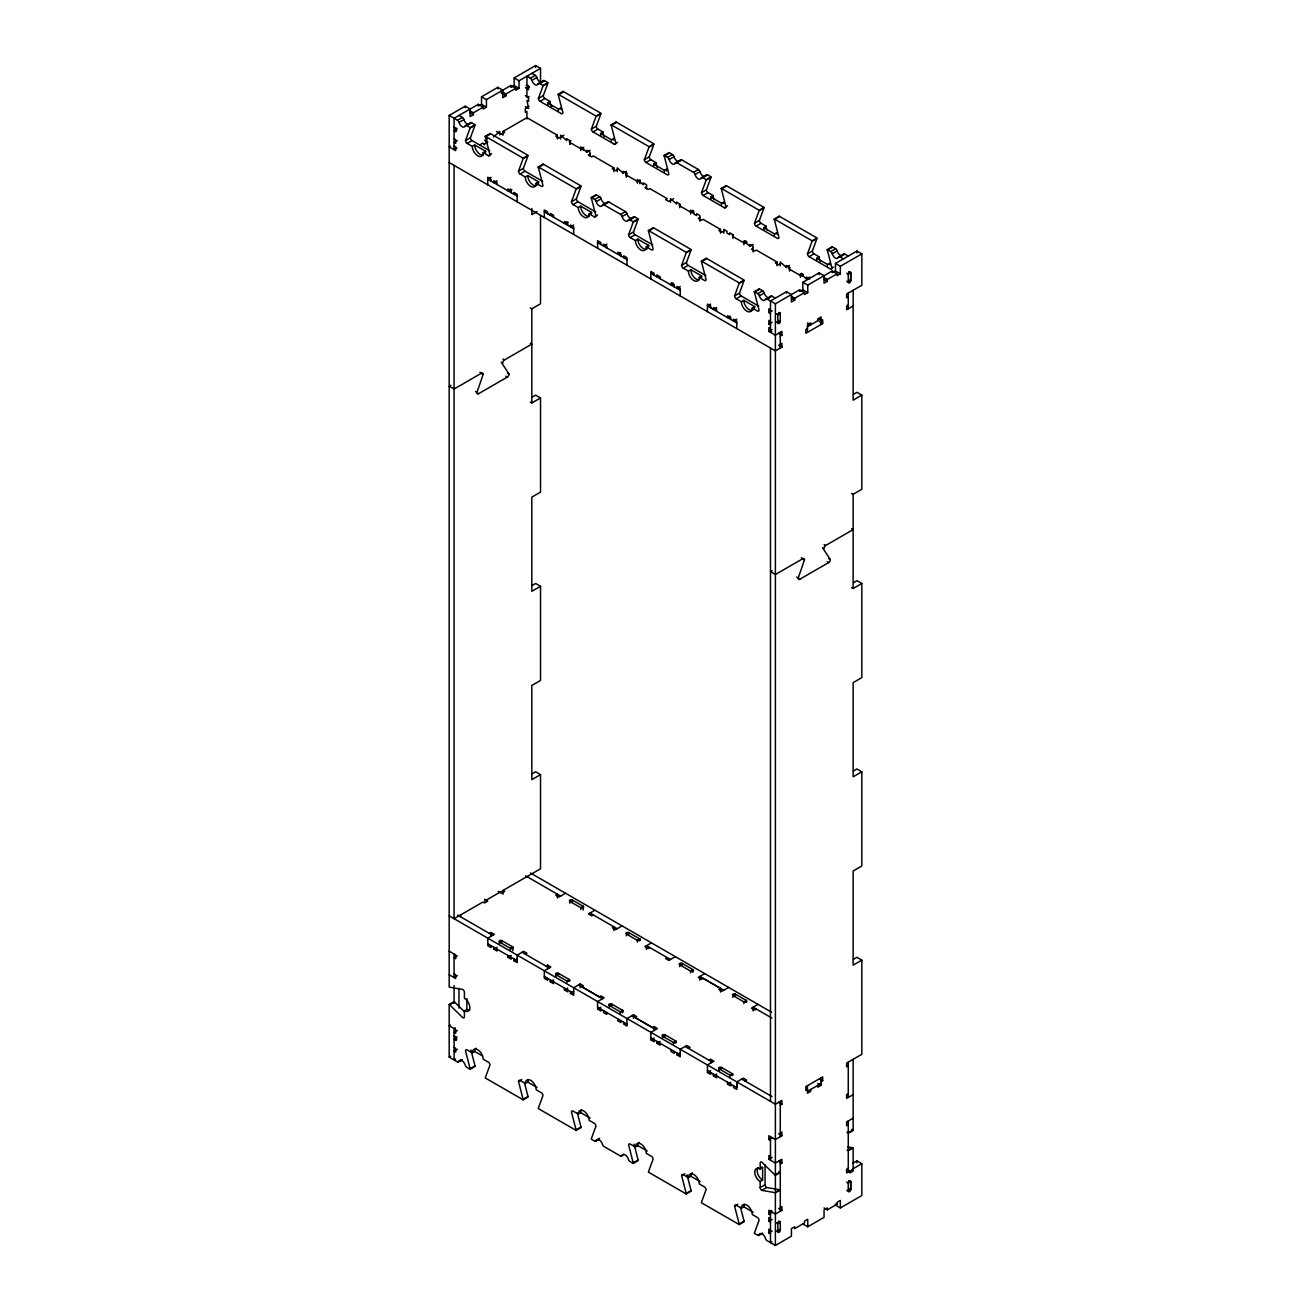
<?xml version="1.0" encoding="UTF-8"?>
<svg xmlns="http://www.w3.org/2000/svg" width="1311" height="1311" viewBox="0 0 1311 1311"><rect width="100%" height="100%" fill="white"/><g stroke="black" fill="none" stroke-linecap="round" stroke-linejoin="round"><path stroke-width="1.5" d="M501.244 362.197L508.947 373.979A2.311 1.327 -60 0 1 507.341 377.093L478.564 393.71A2.311 1.327 -60 0 1 476.958 392.448L483.12 374.438A2.311 1.327 -60 0 0 481.514 373.176L479.973 372.291M822.554 547.703L830.256 559.486A2.311 1.327 -60 0 1 828.634 562.599L799.874 579.216A2.311 1.327 -60 0 1 798.268 577.954L804.43 559.944A2.311 1.327 -60 0 0 802.824 558.683L801.283 557.798M465.503 140.588L470.108 128.085L474.992 125.266L470.403 137.77L465.503 140.588A2.311 1.327 60 0 0 467.142 143.423L472.304 146.406A7.686 4.441 60 0 0 477.745 155.812A7.686 4.441 60 0 0 483.185 152.682L485.627 151.257L474.746 144.98L472.304 146.406M538.411 98.505L543 86.002L547.9 83.167L543.295 95.67L538.411 98.505A2.311 1.327 60 0 0 540.034 101.324L561.239 113.565A2.311 1.327 60 0 0 562.878 112.631L558.273 94.818A2.311 1.327 60 0 1 558.207 94.245L563.107 91.409L600.946 113.27L596.046 116.089L558.207 94.245M518.484 171.184L523.089 158.68L527.972 155.845L523.384 168.349L518.484 171.184A2.311 1.327 60 0 0 520.123 174.002L525.285 176.985A7.686 4.441 60 0 0 530.726 186.408A7.686 4.441 60 0 0 536.166 183.261L538.608 181.852L527.727 175.576L525.285 176.985M591.392 129.084L595.981 116.581L600.88 113.762L596.276 126.266L591.392 129.084A2.311 1.327 60 0 0 593.014 131.919L614.22 144.161L617.481 142.276M571.465 201.763L576.07 189.259L580.953 186.441L576.365 198.944L571.465 201.763A2.311 1.327 60 0 0 573.104 204.598L578.266 207.58A7.686 4.441 60 0 0 583.706 216.987A7.686 4.441 60 0 0 589.147 213.857L591.589 212.431L580.707 206.155L578.266 207.58M644.373 159.68L648.961 147.176L653.861 144.357L649.256 156.861L644.373 159.68A2.311 1.327 60 0 0 645.995 162.498L667.201 174.74A2.311 1.327 60 0 0 668.839 173.806L664.235 155.993A2.311 1.327 60 0 1 664.169 155.419L669.069 152.6L672.51 154.583A2.311 1.327 60 0 1 674.051 156.714A4.621 2.671 60 0 0 677.115 161.007A4.621 2.671 60 0 0 680.196 160.27A2.311 1.327 60 0 1 681.736 159.909L698.402 169.529A2.311 1.327 60 0 1 699.943 171.675A4.621 2.671 60 0 0 703.007 175.953A4.621 2.671 60 0 0 706.088 175.215A2.311 1.327 60 0 1 707.629 174.855L711.07 176.838L706.17 179.673L702.729 177.673A2.311 1.327 60 0 0 701.188 178.05A4.621 2.671 60 0 1 698.124 178.788A4.621 2.671 60 0 1 695.043 174.494A2.311 1.327 60 0 0 693.503 172.347L676.837 162.728A2.311 1.327 60 0 0 675.296 163.105A4.621 2.671 60 0 1 672.232 163.826A4.621 2.671 60 0 1 669.151 159.549A2.311 1.327 60 0 0 667.61 157.402L664.169 155.419M628.608 234.751L633.197 222.247L638.096 219.429L633.508 231.932L628.608 234.751A2.311 1.327 60 0 0 630.247 237.586L635.409 240.569A7.686 4.441 60 0 0 640.85 249.975A7.686 4.441 60 0 0 646.274 246.845L648.732 245.436L637.851 239.143L635.409 240.569M701.516 192.668L706.105 180.164L710.988 177.346L706.4 189.849L701.516 192.668A2.311 1.327 60 0 0 703.138 195.486L724.344 207.728L727.605 205.843M681.589 265.346L686.177 252.843L691.077 250.008L686.489 262.511L681.589 265.346A2.311 1.327 60 0 0 683.228 268.165L688.39 271.148A7.686 4.441 60 0 0 693.83 280.57A7.686 4.441 60 0 0 699.255 277.424L701.713 276.015L690.831 269.738L688.39 271.148M754.497 223.263L759.085 210.76L763.969 207.925L759.38 220.428L754.497 223.263A2.311 1.327 60 0 0 756.119 226.082L777.325 238.323A2.311 1.327 60 0 0 778.947 237.373L774.359 219.576A2.311 1.327 60 0 1 774.293 219.003L779.193 216.168L817.032 238.012L812.132 240.847L774.293 219.003M734.57 295.925L739.158 283.422L744.058 280.603L739.47 293.107L734.57 295.925A2.311 1.327 60 0 0 736.208 298.761L741.37 301.743A7.686 4.441 60 0 0 746.795 311.149A7.686 4.441 60 0 0 752.235 308.019L754.694 306.61L743.812 300.334L741.37 301.743M485.398 1077.478L489.986 1064.991A2.311 1.327 60 0 0 488.364 1062.156L483.185 1059.173A7.686 4.441 60 0 0 477.761 1049.767A7.686 4.441 60 0 0 472.321 1052.897L467.158 1049.914A2.311 1.327 60 0 0 465.52 1050.865L470.108 1068.662A2.311 1.327 60 0 1 470.19 1069.252L475.074 1066.417A2.311 1.327 60 0 0 475.008 1065.843L470.928 1050.013M807.478 253.842L812.066 241.339L816.95 238.52L812.361 251.024L807.478 253.842A2.311 1.327 60 0 0 809.1 256.661L830.305 268.902L833.567 267.034M538.379 1108.074L542.967 1095.57A2.311 1.327 60 0 0 541.328 1092.751L536.166 1089.769A7.686 4.441 60 0 0 530.742 1080.346A7.686 4.441 60 0 0 525.301 1083.492L520.139 1080.51A2.311 1.327 60 0 0 518.5 1081.444L523.089 1099.257A2.311 1.327 60 0 1 523.171 1099.831L528.054 1097.012A2.311 1.327 60 0 0 527.989 1096.422L524.416 1082.575M591.359 1138.669L595.948 1126.165A2.311 1.327 60 0 0 594.309 1123.33L589.147 1120.348A7.686 4.441 60 0 0 583.723 1110.941A7.686 4.441 60 0 0 578.282 1114.071L573.12 1111.089A2.311 1.327 60 0 0 571.481 1112.039L576.07 1129.836A2.311 1.327 60 0 1 576.152 1130.426L581.035 1127.591A2.311 1.327 60 0 0 580.97 1127.018L577.397 1113.17M648.486 1171.657L653.091 1159.153A2.311 1.327 60 0 0 651.452 1156.318L646.29 1153.336A7.686 4.441 60 0 0 640.85 1143.929A7.686 4.441 60 0 0 635.425 1147.059L630.247 1144.077A2.311 1.327 60 0 0 628.625 1145.027L633.213 1162.824A2.311 1.327 60 0 1 633.279 1163.414L638.178 1160.579A2.311 1.327 60 0 0 638.113 1160.006L634.032 1144.175M701.467 1202.236L706.072 1189.732A2.311 1.327 60 0 0 704.433 1186.914L699.271 1183.931A7.686 4.441 60 0 0 693.83 1174.509A7.686 4.441 60 0 0 688.39 1177.655L683.228 1174.672A2.311 1.327 60 0 0 681.605 1175.606L686.194 1193.42A2.311 1.327 60 0 1 686.259 1193.993L691.159 1191.175A2.311 1.327 60 0 0 691.094 1190.601L687.013 1174.771M754.448 1232.832L759.053 1220.328A2.311 1.327 60 0 0 757.414 1217.493L752.252 1214.51A7.686 4.441 60 0 0 746.811 1205.104A7.686 4.441 60 0 0 741.37 1208.234L736.208 1205.251A2.311 1.327 60 0 0 734.586 1206.202L739.175 1223.999A2.311 1.327 60 0 1 739.24 1224.589L744.14 1221.754A2.311 1.327 60 0 0 744.074 1221.18L740.502 1207.333M449.181 987.003L449.181 115.45L465.225 106.191L470.108 109.026L470.108 116.564L473.386 114.68L473.386 112.795L483.169 107.141L483.169 109.026L486.43 107.141L486.43 99.603L481.53 96.785L481.53 104.323L486.43 107.141M481.53 96.785L497.836 87.362L502.736 90.197L502.736 97.719L505.997 95.834L505.997 93.95L515.78 88.312L515.78 90.197L519.041 88.312L519.041 80.774L540.525 68.369L540.525 84.068M519.041 88.312L514.158 85.477L514.158 77.955L535.625 65.55L540.525 68.369M483.169 107.141L478.269 104.323L454.065 118.285L454.081 149.667L456.933 148.028M486.43 99.603L510.897 85.477L515.78 88.312M479.089 105.732L481.53 104.323M511.306 87.132L514.158 85.477M457.506 120.268L462.406 117.449A2.311 1.327 60 0 1 463.93 119.596A4.621 2.671 60 0 0 467.011 123.873A4.621 2.671 60 0 0 470.092 123.152A2.311 1.327 60 0 1 471.632 122.775L475.057 124.758L470.174 127.593L466.732 125.61A2.311 1.327 60 0 0 465.192 125.971A4.621 2.671 60 0 1 462.111 126.708A4.621 2.671 60 0 1 459.047 122.415A2.311 1.327 60 0 0 457.506 120.268L449.181 115.45M530.398 78.185L535.298 75.366A2.311 1.327 60 0 1 536.838 77.513A4.621 2.671 60 0 0 539.919 81.79A4.621 2.671 60 0 0 542.983 81.053A2.311 1.327 60 0 1 544.524 80.692L547.965 82.675L543.065 85.494L539.624 83.511A2.311 1.327 60 0 0 538.1 83.888A4.621 2.671 60 0 1 535.019 84.625A4.621 2.671 60 0 1 531.938 80.332A2.311 1.327 60 0 0 530.398 78.185L526.973 76.202L526.973 84.986L528.595 85.936L528.595 89.705L525.4 87.657M459.047 122.415L463.93 119.596M531.938 80.332L536.838 77.513M456.507 129.428L454.065 130.838L455.704 131.788L455.704 128.019L454.065 127.085M465.192 125.971L470.092 123.152M538.1 83.888L542.983 81.053M466.732 125.61L471.632 122.775M539.624 83.511L544.524 80.692M457.326 140.572L454.065 142.457L455.704 143.407L455.704 139.638L454.065 138.687M450.41 146.144L449.181 146.848L455.704 150.618L455.704 146.848L454.065 145.914M529.103 106.355L525.301 108.551L525.301 112.32L526.924 111.369L526.924 119.022M467.142 143.423L472.026 140.588L489.708 150.798M540.034 101.324L544.934 98.505L550.096 101.488A7.686 4.441 60 0 0 551.685 106.847M485.316 136.328L490.199 133.509L528.038 155.353L523.155 158.172L485.316 136.328A2.311 1.327 60 0 0 485.381 136.901L489.97 154.714A2.311 1.327 60 0 1 488.347 155.665L483.185 152.682M485.381 136.901L490.281 134.083A2.311 1.327 60 0 1 490.199 133.509M558.273 94.818L563.173 91.999A2.311 1.327 60 0 1 563.107 91.409M547.867 104.749A7.686 4.441 60 0 1 547.654 102.897L550.096 101.488M486.987 138.835L486.168 143.079M479.482 145.046L482.89 143.079L484.529 144.964M493.411 137.016L499.753 131.461L499.753 134.984M503.014 135.23L503.014 131.461L526.924 117.662L557.372 135.23L557.372 138.999M484.529 144.013L487.79 142.145L484.529 140.261M501.179 134.394L504.637 132.411L503.014 131.461M558.322 110.779A7.686 4.441 60 0 0 558.519 109.174L560.977 107.764A7.686 4.441 60 0 1 560.764 109.37M488.347 155.665L491.609 153.78M557.372 135.23L555.749 136.18L559.01 138.065L563.894 135.23M491.051 177.296L487.79 179.181L517.14 196.126M497.016 180.754L493.755 182.639L493.755 180.754L497.016 182.639L497.016 184.523M520.123 174.002L525.006 171.184L542.688 181.377M593.014 131.919L597.914 129.084L603.076 132.067A7.686 4.441 60 0 0 604.289 136.737M538.297 166.923L543.18 164.088L581.019 185.933L576.135 188.768L538.297 166.923A2.311 1.327 60 0 0 538.362 167.497L542.951 185.31A2.311 1.327 60 0 1 541.328 186.244L536.166 183.261M611.188 124.824L616.088 122.005L653.927 143.849L649.027 146.668L611.188 124.824A2.311 1.327 60 0 0 611.254 125.414L615.859 143.21A2.311 1.327 60 0 1 614.22 144.161M538.362 167.497L543.262 164.678A2.311 1.327 60 0 1 543.18 164.088M611.254 125.414L616.154 122.578A2.311 1.327 60 0 1 616.088 122.005M600.848 135.328A7.686 4.441 60 0 1 600.635 133.493L603.076 132.067M510.34 189.39L507.881 190.8L507.881 188.915L511.143 190.8L511.143 192.684M580.789 150.585L580.789 146.832L586.771 152.158L590.032 150.273M611.303 141.375A7.686 4.441 60 0 0 611.5 139.769L613.958 138.343A7.686 4.441 60 0 1 613.745 139.949M589.999 154.059L588.36 155.009L591.622 156.894L593.26 155.943L613.909 167.874L613.909 171.643M537.035 211.628L531.824 214.643L531.824 208.498M613.909 167.874L612.286 168.824L615.547 170.709L617.17 169.758M617.219 171.626L617.219 167.857L623.2 173.199L626.461 171.315M573.104 204.598L577.987 201.763L595.669 211.972M645.995 162.498L650.895 159.68L656.057 162.662A7.686 4.441 60 0 0 657.27 167.316M591.277 197.502L596.161 194.683L599.602 196.666A2.311 1.327 60 0 1 601.143 198.813A4.621 2.671 60 0 0 604.224 203.09A4.621 2.671 60 0 0 607.288 202.369A2.311 1.327 60 0 1 608.828 201.992L625.494 211.612A2.311 1.327 60 0 1 627.035 213.759A4.621 2.671 60 0 0 630.116 218.052A4.621 2.671 60 0 0 633.18 217.315A2.311 1.327 60 0 1 634.721 216.938L638.162 218.921L633.279 221.756L629.837 219.773A2.311 1.327 60 0 0 628.297 220.133A4.621 2.671 60 0 1 625.216 220.871A4.621 2.671 60 0 1 622.135 216.577A2.311 1.327 60 0 0 620.611 214.447L603.945 204.811A2.311 1.327 60 0 0 602.404 205.188A4.621 2.671 60 0 1 599.324 205.925A4.621 2.671 60 0 1 596.243 201.632A2.311 1.327 60 0 0 594.719 199.485L591.277 197.502A2.311 1.327 60 0 0 591.343 198.076L595.931 215.889A2.311 1.327 60 0 1 594.309 216.839L589.147 213.857M591.343 198.076L596.226 195.257A2.311 1.327 60 0 1 596.161 194.683M664.235 155.993L669.134 153.174A2.311 1.327 60 0 1 669.069 152.6M653.828 165.923A7.686 4.441 60 0 1 653.615 164.072L656.057 162.662M594.719 199.485L599.602 196.666M667.61 157.402L672.51 154.583M596.243 201.632L601.143 198.813M669.151 159.549L674.051 156.714M566.876 222.034L564.435 223.444L564.435 221.559L567.696 223.444L567.696 225.328M602.404 205.188L607.288 202.369M675.296 163.105L680.196 160.27M603.945 204.811L608.828 201.992M676.837 162.728L681.736 159.909M664.284 171.954A7.686 4.441 60 0 0 664.48 170.348L666.938 168.939A7.686 4.441 60 0 1 666.545 171.036M573.677 225.017L570.416 226.901L570.416 225.017L573.677 226.901L573.677 234.423M594.309 216.839L597.57 214.955M646.536 186.703L644.897 187.653L648.158 189.538L649.797 188.587L667.201 198.633L665.578 199.567L668.839 201.452L673.723 198.633M620.611 214.447L625.494 211.612M693.503 172.347L698.402 169.529M622.135 216.577L627.035 213.759M695.043 174.494L699.943 171.675M628.297 220.133L633.18 217.315M701.188 178.05L706.088 175.215M629.837 219.773L634.721 216.938M702.729 177.673L707.629 174.855M606.829 244.157L603.568 246.042L603.568 244.157L606.829 246.042L606.829 247.926M630.247 237.586L635.13 234.751L652.796 244.96M703.138 195.486L708.038 192.668L713.2 195.65A7.686 4.441 60 0 0 714.085 199.6M648.421 230.49L653.304 227.672L691.143 249.516L686.259 252.335L648.421 230.49A2.311 1.327 60 0 0 648.486 231.08L653.075 248.877A2.311 1.327 60 0 1 651.436 249.827L646.274 246.845M721.312 188.407L726.212 185.588L764.051 207.433L759.151 210.252L721.312 188.407A2.311 1.327 60 0 0 721.378 188.981L725.966 206.794A2.311 1.327 60 0 1 724.344 207.728M648.486 231.08L653.37 228.245A2.311 1.327 60 0 1 653.304 227.672M721.378 188.981L726.278 186.162A2.311 1.327 60 0 1 726.212 185.588M710.955 198.911A7.686 4.441 60 0 1 710.759 197.06L713.2 195.65M530.299 307.938L531.824 308.806L540.525 303.791L540.525 215.512M721.411 204.942A7.686 4.441 60 0 0 721.624 203.336L724.065 201.927A7.686 4.441 60 0 1 723.869 203.533M699.828 217.462L698.189 218.413L701.451 220.281L703.089 219.347L720.476 229.392L720.476 233.161M720.476 229.392L718.838 230.343L722.099 232.227L723.738 231.277M450.902 385.188L449.181 386.188L454.081 389.006L481.514 373.176M502.785 363.081A2.311 1.327 -60 0 1 504.391 359.968L531.824 344.121L530.299 343.236M683.228 268.165L688.111 265.346L705.777 275.539M756.119 226.082L761.019 223.263L766.181 226.229A7.686 4.441 60 0 0 767.066 230.179M701.385 261.086L706.285 258.251L744.124 280.112L739.24 282.93L701.385 261.086A2.311 1.327 60 0 0 701.467 261.659L706.055 279.472A2.311 1.327 60 0 1 704.417 280.407L699.255 277.424M701.467 261.659L706.35 258.841A2.311 1.327 60 0 1 706.285 258.251M774.359 219.576L779.258 216.741A2.311 1.327 60 0 1 779.193 216.168M763.936 229.491A7.686 4.441 60 0 1 763.739 227.655L766.181 226.229M680.229 286.535L676.968 288.42L676.968 286.535L680.229 288.42L680.229 295.942M743.894 244.764L743.894 240.995L749.876 246.321L753.137 244.436M774.391 235.538A7.686 4.441 60 0 0 774.604 233.932L777.046 232.522A7.686 4.441 60 0 1 776.849 234.128M753.088 248.238L751.465 249.172L754.726 251.056L756.349 250.106L777.013 262.036L777.013 265.805M532.151 397.135L535.625 395.135L540.525 397.954L540.525 492.117L531.824 497.148L531.824 591.31L540.525 586.296L540.525 680.458L531.824 685.473L531.824 779.652L540.525 774.621L540.525 868.783L503.014 890.431L503.014 894.2M530.299 402.1L531.824 402.985L540.525 397.954M777.013 262.036L775.391 262.987L778.652 264.871L780.274 263.921M710.693 304.103L707.432 305.987L736.782 322.932M716.658 307.561L713.397 309.445L713.397 307.561L716.658 309.445L716.658 311.33M780.307 265.789L780.307 262.02L786.289 267.362L789.55 265.477M736.208 298.761L741.092 295.925L758.758 306.135M809.1 256.661L814 253.842L819.162 256.825A7.686 4.441 60 0 0 820.375 261.479M752.235 308.019L757.397 311.002A2.311 1.327 60 0 0 759.036 310.051L754.448 292.255A2.311 1.327 60 0 1 754.366 291.665L759.266 288.846L762.707 290.829A2.311 1.327 60 0 1 764.247 292.976A4.621 2.671 60 0 0 767.312 297.269A4.621 2.671 60 0 0 770.393 296.532A2.311 1.327 60 0 1 771.933 296.155L775.375 298.138M830.305 268.902A2.311 1.327 60 0 0 831.928 267.968L827.339 250.155A2.311 1.327 60 0 1 827.274 249.582L832.174 246.763L835.599 248.746A2.311 1.327 60 0 1 837.139 250.893A4.621 2.671 60 0 0 840.22 255.17A4.621 2.671 60 0 0 843.301 254.432A2.311 1.327 60 0 1 844.825 254.072L848.266 256.055M754.448 292.255L759.331 289.42A2.311 1.327 60 0 1 759.266 288.846M827.339 250.155L832.239 247.337A2.311 1.327 60 0 1 832.174 246.763M816.917 260.086A7.686 4.441 60 0 1 816.72 258.234L819.162 256.825M754.366 291.665L757.807 293.664L762.707 290.829M827.274 249.582L830.715 251.565L835.599 248.746M757.807 293.664A2.311 1.327 60 0 1 759.348 295.794L764.247 292.976M830.715 251.565A2.311 1.327 60 0 1 832.256 253.711L837.139 250.893M729.981 316.197L727.523 317.606L727.523 315.722L730.784 317.606L730.784 319.491M759.348 295.794A4.621 2.671 60 0 0 762.428 300.088A4.621 2.671 60 0 0 765.509 299.35L770.393 296.532M832.256 253.711A4.621 2.671 60 0 0 835.32 258.005A4.621 2.671 60 0 0 838.401 257.267L843.301 254.432M765.509 299.35A2.311 1.327 60 0 1 767.033 298.99L771.933 296.155M838.401 257.267A2.311 1.327 60 0 1 839.941 256.89L844.825 254.072M827.372 266.117A7.686 4.441 60 0 0 827.585 264.511L830.027 263.101A7.686 4.441 60 0 1 829.83 264.707M736.766 319.179L733.505 321.064L733.505 319.179L736.766 321.064L736.766 328.586M800.431 277.408L800.431 273.638L806.412 278.964L809.674 277.08M807.74 292.648L802.84 289.813L802.84 282.291L807.74 285.11L807.74 292.648L804.479 294.533L804.479 292.648L794.679 298.302L794.679 300.17L791.418 302.054L791.418 294.533L786.534 291.697L770.475 300.973L767.033 298.99M802.84 282.291L819.146 272.868L824.045 275.687L824.045 283.225L827.307 281.341L827.307 279.456L837.09 273.819L837.09 275.687L840.351 273.819L840.351 266.28L861.835 253.875L861.835 285.274L846.611 294.057L846.611 297.826L848.233 296.876M840.351 273.819L835.468 270.984L835.468 263.445L856.935 251.056L861.835 253.875M771.72 331.65L770.491 332.355L770.491 300.956L775.391 303.791L799.579 289.813L804.479 292.648M807.74 285.11L832.19 270.984L837.09 273.819M800.398 291.239L802.84 289.813M833.222 272.278L835.468 270.984M770.475 309.757L768.852 308.822L768.852 312.575L772.113 310.707M777.816 314.935L780.258 313.526M848.266 274.261L850.724 272.852L850.724 280.701A1.737 1 -60 0 1 849.462 282.832A1.737 1 -60 0 1 848.233 282.127L846.709 281.242M770.475 321.375L768.852 320.425L768.852 324.194L772.113 322.309M848.84 271.574L850.675 272.639L850.675 280.718L848.266 282.111L848.233 274.048L846.709 273.163M770.475 328.586L768.852 327.652L768.852 331.421L772.113 329.536M780.274 336.124L781.913 335.174L781.913 331.404L775.375 335.19L768.852 331.421M807.461 326.701L821.047 318.852M780.274 344.285L781.913 343.335L781.913 347.104L775.375 350.873L449.165 162.548M807.478 328.586L805.839 329.52L805.839 333.289L822.702 323.555L822.702 319.786L821.063 320.736M848.233 305.037L846.611 305.987L846.611 309.757L853.166 305.971L853.166 290.272M853.461 394.316L856.935 392.3L861.835 395.135L861.835 489.298L853.133 494.313L851.593 493.428M532.151 585.476L535.625 583.461L540.525 586.296M861.835 395.135L853.133 400.15L853.133 305.987M772.212 570.695L770.491 571.694L775.391 574.513L802.824 558.683M824.095 548.588A2.311 1.327 -60 0 1 825.701 545.474L853.133 529.628L851.593 528.743M853.461 582.641L856.935 580.642L861.835 583.461L861.835 677.623L853.133 682.654L853.133 776.817L861.835 771.802L861.835 865.965L853.133 870.979L853.133 965.142L861.835 960.127L861.835 1054.29L846.611 1063.09L846.611 1066.843L848.233 1065.909M532.151 773.801L535.625 771.802L540.525 774.621M851.593 587.607L853.133 588.492L861.835 583.461M484.529 901.116L501.392 891.382M489.429 933.448L491.051 932.498L494.329 934.382L487.79 938.152L487.79 945.69L491.051 947.574L491.051 945.69M565.549 893.25L559.01 897.035L555.749 895.151L557.388 894.2L557.388 897.969M457.342 955.899L454.081 957.767L455.704 958.718L455.704 954.949L449.181 951.18M493.772 947.263L493.772 949.148L497.033 947.263M457.342 975.663L454.081 977.547L454.081 954.015M507.898 955.424L507.898 957.309L511.159 955.424M594.915 910.211L588.377 913.98L591.638 915.865L593.26 914.914M513.879 958.865L513.879 960.75L517.14 958.865M525.318 954.162L526.94 953.212L523.679 951.327L517.14 955.113L517.14 962.635L513.879 960.75M470.19 1069.252L466.749 1067.252A2.311 1.327 60 0 1 465.208 1065.122A4.621 2.671 60 0 0 462.127 1060.828A4.621 2.671 60 0 0 459.063 1061.566A2.311 1.327 60 0 1 457.523 1061.926L449.181 1057.125L449.181 1004.488L454.081 1001.653A2.311 1.327 60 0 1 454.54 1001.997L464.389 1011.666M853.461 770.983L856.935 768.967L861.835 771.802M449.181 1004.488A2.311 1.327 60 0 1 449.657 1004.832L454.54 1001.997M449.657 1004.832L462.783 1017.713A2.311 1.327 60 0 0 464.405 1016.779L464.405 1010.814L466.847 1009.388A7.686 4.441 60 0 0 469.83 1010.093M545.966 966.092L547.605 965.142L550.866 967.026L544.327 970.795L544.327 978.334L547.588 980.218L547.588 978.334M450.41 1025.022L449.181 1025.726L455.704 1029.496L455.704 1033.265L454.081 1032.331L457.342 1030.446M622.102 925.894L615.564 929.679L612.303 927.795L613.925 926.844L613.925 930.613M455.294 1027.857L454.081 1028.561L454.081 1059.943L455.54 1059.091M550.309 979.907L550.309 981.792L553.57 979.907M457.342 1049.275L454.081 1051.16L455.704 1052.094L455.704 1048.325L454.081 1047.391M564.435 988.068L564.435 989.952L567.696 988.068M449.181 1057.125L450.656 1056.273M600.864 1009.093L600.864 1010.978L597.603 1009.093L597.603 1001.555L604.125 997.802L600.864 995.918L599.242 996.852L581.855 986.806L583.477 985.856L580.216 983.971L573.677 987.757L573.677 995.278L570.416 993.394L570.416 991.509M651.452 942.855L644.914 946.624L648.175 948.508L649.814 947.558M570.416 993.394L573.677 991.509M472.321 1052.897L474.762 1051.488A7.686 4.441 60 0 1 475.975 1048.226M457.523 1061.926L460.784 1060.042M459.063 1061.566L462.324 1059.681M470.108 1068.662L475.008 1065.843M667.217 957.604L665.595 958.538L668.856 960.422L675.378 956.669M597.603 1009.093L600.864 1007.209M650.879 1032.314L657.417 1028.545L654.156 1026.66L652.534 1027.611L635.114 1017.565L636.753 1016.631L633.492 1014.747L626.969 1018.516L626.969 1026.038L623.708 1024.153L623.708 1022.285M704.728 973.614L698.206 977.383L701.467 979.268L703.106 978.317L720.493 988.363L720.493 992.132M518.5 1081.444L521.762 1079.559M525.301 1083.492L527.743 1082.067A7.686 4.441 60 0 1 528.349 1079.543M523.089 1099.257L527.989 1096.422M720.493 988.363L718.854 989.313L722.115 991.198L728.654 987.429M654.14 1039.852L654.14 1041.737L650.879 1039.852L654.14 1037.968M656.86 1041.426L656.86 1043.31L660.121 1041.426M758.004 1004.373L751.482 1008.143L754.743 1010.027L756.365 1009.093M676.984 1053.044L676.984 1054.929L680.245 1053.044M688.406 1048.325L690.045 1047.374L686.784 1045.49L680.245 1049.275L680.245 1056.797L676.984 1054.929M578.282 1114.071L580.724 1112.662A7.686 4.441 60 0 1 581.609 1109.745M853.461 959.308L856.935 957.309L861.835 960.127M576.07 1129.836L580.97 1127.018M709.071 1060.255L710.693 1059.304L713.954 1061.189L707.432 1064.958M710.693 1072.496L710.693 1074.381L707.432 1072.496L710.693 1070.612M591.277 1139.161L594.719 1141.144L599.619 1138.325M594.719 1141.144A2.311 1.327 60 0 0 596.259 1140.783L599.52 1138.898M713.413 1074.07L713.413 1075.954L716.675 1074.07M727.539 1082.23L727.539 1084.115L730.801 1082.23M733.521 1085.688L733.521 1087.573L736.782 1089.441L736.782 1081.919L743.321 1078.134L746.582 1080.018L744.959 1080.969M635.425 1147.059L637.867 1145.65A7.686 4.441 60 0 1 639.08 1142.389M596.259 1140.783A4.621 2.671 60 0 1 599.34 1140.046A4.621 2.671 60 0 1 602.421 1144.323A2.311 1.327 60 0 0 603.945 1146.469L620.611 1156.089L623.872 1154.221M633.213 1162.824L638.113 1160.006M780.274 1105.14L781.913 1104.206L781.913 1100.437L775.391 1104.206L449.181 915.865M807.478 1089.441L805.839 1090.375L805.839 1086.622L822.702 1076.888L822.702 1080.657L821.063 1081.591M807.478 1091.326L821.063 1083.476M821.063 1077.822L821.063 1085.361L817.802 1087.245L817.802 1085.361M681.605 1175.606L684.866 1173.722M688.39 1177.655L690.848 1176.246A7.686 4.441 60 0 1 692.437 1172.722M780.274 1132.917L781.913 1131.983L781.913 1135.752L775.391 1139.505L768.852 1135.752L768.852 1139.505L772.13 1137.637M848.233 1093.685L846.611 1094.619L846.611 1098.389L853.15 1094.619L853.15 1059.304M686.194 1193.42L691.094 1190.601M770.491 1156.466L768.852 1155.515L768.852 1159.285L772.13 1157.4M760.167 1181.555A7.686 4.441 60 0 1 754.726 1172.149A7.686 4.441 60 0 1 760.167 1169.002L762.609 1167.593L762.609 1180.146L760.167 1181.555L760.167 1187.52A2.311 1.327 60 0 0 761.789 1190.355L774.916 1192.617L779.816 1189.798L766.689 1187.52L761.789 1190.355M853.133 1094.636L853.133 1118.168L846.611 1121.937L846.611 1125.707L848.233 1124.756M780.274 1164.004L781.913 1163.054L781.913 1159.285L775.391 1163.054L768.852 1159.285M774.916 1174.984L779.816 1172.149A2.311 1.327 60 0 0 780.274 1172.509L775.391 1175.328A2.311 1.327 60 0 1 774.916 1174.984L761.789 1162.103A2.311 1.327 60 0 0 760.167 1163.037L760.167 1169.002M847.791 1132.901L852.691 1130.082A2.311 1.327 60 0 0 853.15 1130.426L848.266 1133.261A2.311 1.327 60 0 1 847.791 1132.901L846.972 1132.098M760.167 1187.52L765.05 1184.702L765.05 1164.807M734.586 1206.202L737.847 1204.317M741.37 1208.234L743.829 1206.825A7.686 4.441 60 0 1 744.435 1204.301M780.274 1189.995L775.391 1192.813L775.391 1245.45L791.418 1236.191L791.418 1228.653L794.679 1226.768L794.679 1228.653L804.479 1222.999L804.479 1221.131L807.74 1219.246L807.74 1226.768L802.84 1223.95M848.266 1150.73L853.15 1147.912L853.15 1169.166L846.611 1172.935L846.611 1169.183L848.233 1168.232M739.175 1223.999L744.074 1221.18M852.592 1163.381L856.935 1160.874L861.835 1163.709L861.835 1195.55L840.351 1207.939L835.468 1205.12L835.468 1204.055M771.72 1210.528L770.491 1211.233L770.491 1242.631L771.966 1241.779M780.274 1207.464L781.913 1206.53L781.913 1210.299L775.391 1214.068L768.852 1210.299L768.852 1214.068L772.13 1212.183M861.835 1163.709L853.133 1168.724L853.133 1171.067L849.872 1172.935L849.872 1171.067M770.491 1218.46L768.852 1217.509L768.852 1221.278L772.13 1219.394M754.382 1233.323L757.824 1235.306L761.085 1233.422M848.266 1190.814L850.708 1189.405L850.708 1181.555L848.266 1182.981L846.709 1182.112M757.824 1235.306A2.311 1.327 60 0 0 759.364 1234.946L762.625 1233.061M770.491 1230.062L768.852 1229.128L768.852 1232.897L772.13 1231.013M777.833 1231.488L780.274 1230.062M824.045 1207.939L827.307 1209.824L837.598 1203.891M807.74 1226.768L824.045 1217.362L824.045 1209.824L827.307 1207.939L827.307 1209.824M449.657 987.183L462.783 989.461A2.311 1.327 60 0 1 464.405 992.28L464.405 998.245A7.686 4.441 60 0 1 469.846 1007.667A7.686 4.441 60 0 1 464.405 1010.814M847.758 1146.863L852.691 1147.715L846.972 1150.402M531.856 73.383L535.298 75.366M839.941 256.89L843.383 258.873M514.158 77.955L519.041 80.774M835.468 263.445L840.351 266.28M526.153 85.461L529.415 87.345M547.654 102.897L558.519 109.174M600.635 133.493L611.5 139.769M653.615 164.072L664.48 170.348M710.759 197.06L721.624 203.336M763.739 227.655L774.604 233.932M816.72 258.234L827.585 264.511M849.151 279.833L850.675 280.718M525.334 95.67L528.595 97.538L528.595 101.308L526.973 100.373L528.595 108.534L525.334 106.65M501.097 91.131L505.997 93.95M824.045 277.571L827.307 279.456M501.097 93.015L505.997 95.834M824.045 279.456L827.307 281.341M692.355 210.317L693.027 213.185M744.943 240.7L746.303 241.486L746.303 243.24M801.48 273.344L802.84 274.13L802.84 275.884M809.674 278.964L806.412 277.08L806.412 278.964M570.924 140.752A1.737 1 0 0 0 569.875 142.457L580.757 148.733A1.737 1 0 0 0 583.395 147.455M627.281 173.413A1.737 1 0 0 0 626.412 175.1L637.293 181.377A1.737 1 0 0 0 640.112 180.262M470.108 110.911L473.386 112.795M791.418 296.417L794.679 298.302M470.108 112.795L473.386 114.68M791.418 298.302L794.679 300.17M496.476 131.461L501.376 134.296M819.441 321.67L822.702 323.555M458.965 115.466L462.406 117.449M807.478 322.932L810.739 324.817L810.739 322.932L807.478 324.817L807.461 332.355M778.75 312.395L780.274 313.28L780.258 321.375A1.737 1 -60 0 1 779.062 323.489A1.737 1 -60 0 1 777.833 322.785L776.309 321.9M454.999 128.314L456.523 129.199L456.523 130.887M776.309 313.821L777.833 314.706L777.816 322.785L780.258 321.375L778.75 320.49M768.852 312.575L770.475 313.526M768.852 324.194L770.475 325.144M778.652 333.289L781.913 335.174M619.48 252.4L620.152 252.794A1.737 1 0 0 0 620.693 253.007M672.084 282.75L673.444 283.537L670.986 284.962L670.986 283.078L674.247 284.962L674.247 286.847M778.652 345.219L781.913 347.104M544.327 211.825L573.677 228.769M597.587 242.584L626.953 259.545M650.879 273.344L680.245 290.288M502.867 359.083L504.391 359.968M824.16 544.589L825.701 545.474M507.406 373.094L508.947 373.979M828.716 558.601L830.256 559.486M505.8 376.208L507.341 377.093M827.11 561.714L828.634 562.599M481.596 373.553L483.12 374.438M802.889 559.06L804.43 559.944M475.434 391.563L476.958 392.448M796.727 577.069L798.268 577.954M476.729 392.644L478.564 393.71M798.35 578.331L799.874 579.216M530.463 872.995L771.605 1012.223M525.564 875.83L560.666 896.085M590.016 913.03L617.202 928.729M670.478 959.488L646.552 945.673L646.552 949.443M723.754 990.247L699.845 976.433L699.845 980.202M771.868 1018.041L753.12 1007.192L753.12 1010.961M503.014 890.431L504.653 891.382L501.392 893.266L498.131 891.382M819.441 1078.773L822.702 1080.657M817.802 1083.476L821.063 1085.361M484.529 899.231L487.79 901.116L484.529 903L482.907 902.05L454.081 918.7L454.081 165.366M457.588 915.078L492.674 935.333M522.04 952.278L549.227 967.977M578.577 984.922L602.503 998.736M631.853 1015.681L655.779 1029.496M685.129 1046.44L712.315 1062.139M741.682 1079.084L772.015 1096.586M778.652 1102.322L781.913 1104.206M487.79 943.805L517.157 960.75M544.344 976.449L573.694 993.394M597.603 1007.209L626.969 1024.153M650.895 1037.968L680.262 1054.913M707.432 1070.612L736.798 1087.556L736.798 1081.903M493.772 949.148L497.033 951.032L497.033 949.148M507.898 957.309L511.159 959.193L511.159 957.309M550.309 981.792L553.57 983.676L553.57 981.792M564.435 989.952L567.696 991.837L567.696 989.952M656.86 1043.31L660.121 1045.195L660.121 1043.31M713.413 1075.954L716.675 1077.839L716.675 1075.954M727.539 1084.115L730.801 1086L730.801 1084.115M778.652 1133.868L781.913 1135.752M848.84 1180.523L850.675 1181.572L850.675 1189.651A1.655 0.95 -60 0 1 848.299 1191.011M768.852 1139.505L770.491 1140.455M848.84 1188.602L850.675 1189.651M846.709 1190.191L848.233 1191.06L848.266 1182.981A1.737 1 -60 0 1 849.462 1180.867A1.737 1 -60 0 1 850.675 1181.572M454.081 973.778L455.704 974.728L455.704 978.498L449.181 974.728M778.652 1161.169L781.913 1163.054M778.652 1208.414L781.913 1210.299M768.852 1214.068L770.491 1215.002M778.439 1221.164L780.274 1222.229L780.274 1230.308A1.655 0.95 -60 0 1 777.898 1231.668M454.081 1035.772L455.704 1036.722L455.704 1040.492L454.081 1039.541L456.523 1038.132A1.737 1 -60 0 1 456.884 1036.919M454.999 1037.247L456.523 1038.132L456.523 1039.967M776.309 1222.753L777.833 1223.638L780.274 1222.229A1.737 1 -60 0 0 779.062 1221.524A1.737 1 -60 0 0 777.833 1223.638L777.833 1231.717L776.309 1230.832M474.762 1051.488L482.53 1055.978M527.743 1082.067L537.068 1087.458M580.724 1112.662L590.048 1118.037M637.867 1145.65L647.192 1151.025M690.848 1176.246L700.172 1181.621M743.829 1206.825L753.137 1212.2M768.852 1221.278L770.491 1222.229M778.75 1229.423L780.274 1230.308M768.852 1232.897L770.491 1233.831M485.332 1077.986L523.171 1099.831M538.313 1108.582L576.152 1130.426M633.279 1163.414L629.837 1161.415A2.311 1.327 60 0 1 628.313 1159.285A4.621 2.671 60 0 0 625.232 1154.991A4.621 2.671 60 0 0 622.151 1155.728A2.311 1.327 60 0 1 620.611 1156.089M648.421 1172.149L686.259 1193.993M701.401 1202.744L739.24 1224.589M775.391 1245.45L767.05 1240.632A2.311 1.327 60 0 1 765.509 1238.502A4.621 2.671 60 0 0 762.445 1234.208A4.621 2.671 60 0 0 759.364 1234.946M851.871 1129.279L852.691 1130.082M778.996 1171.346L779.816 1172.149M856.935 251.056L856.935 253.023M856.935 1160.874L856.935 1162.873M853.15 1118.152L853.15 1130.426M853.133 494.313L853.133 588.492M848.266 293.09L848.266 308.79M848.266 1062.123L848.266 1097.438M848.266 1120.987L848.266 1171.985M840.351 1207.939L840.351 1200.401L837.09 1202.285L837.09 1204.17M832.19 270.984L832.19 272.639M821.047 324.505L821.063 316.967L817.802 318.852L817.802 320.736M819.146 272.868L819.146 274.753M810.739 1089.441L810.739 1091.326L807.478 1093.21L807.478 1085.672M799.579 289.813L799.579 291.468M789.55 271.131L789.55 267.362L786.289 265.477L786.289 267.362M786.534 291.697L786.534 293.123M780.258 332.355L780.258 348.054M780.274 1101.371L780.274 1136.686M780.274 1160.235L780.274 1211.233M775.391 303.791L775.391 1190.814M770.491 348.038L770.491 1101.371M770.491 1136.686L770.491 1160.235M753.137 251.974L753.137 246.321L749.876 244.436L749.876 246.321M746.303 1002.227L746.303 1000.457L735.438 994.18A1.737 1 0 0 0 732.996 994.18A1.737 1 0 0 0 732.996 995.59L732.996 997.36M743.861 1003.636L743.861 1001.866L732.996 995.59L735.455 994.164L735.438 995.95M733.013 238.487L733.013 234.718L729.752 232.834L729.752 234.718L727.031 233.145L727.031 231.26L723.77 229.376L723.77 233.145M732.439 1075.512L732.439 1073.742L721.558 1067.482L719.116 1068.891L719.133 1070.645M729.981 316.541L729.981 317.95M729.998 1076.921L729.998 1075.167L732.439 1073.758A1.737 1 0 0 1 732.439 1075.167A1.737 1 0 0 1 729.998 1075.167L719.116 1068.891A1.737 1 0 0 1 719.133 1067.465A1.737 1 0 0 1 721.574 1067.465L721.574 1069.235M710.677 307.872L710.677 305.987L707.416 304.103L707.416 311.641M710.693 1059.304L710.693 1063.074M707.432 1064.958L707.432 1072.496M699.845 221.215L699.845 215.561L696.583 213.677L696.583 215.561L693.863 214.004L693.863 212.12L690.602 210.235L690.602 214.004M693.044 972.156L693.044 969.681L682.162 963.405A1.737 1 0 0 0 679.721 963.405A1.737 1 0 0 0 679.721 964.83L679.721 966.584M690.602 972.86L690.602 971.107L693.044 969.681A1.737 1 0 0 1 693.044 971.107A1.737 1 0 0 1 690.602 971.107L679.721 964.83L682.162 963.405L682.162 965.175M679.737 207.712L679.737 203.959L676.476 202.074L676.476 203.959L670.495 198.617L670.495 202.386M675.902 1042.868L675.902 1041.098L665.021 1034.838L662.579 1036.247L662.579 1038.001M674.264 1051.471L674.264 1053.356L671.003 1051.471L671.003 1049.587M673.444 283.897L673.444 285.306M673.461 1044.277L673.461 1042.524L675.886 1041.114A1.737 1 0 0 1 675.902 1042.524A1.737 1 0 0 1 673.461 1042.524L662.579 1036.247A1.737 1 0 0 1 662.579 1034.821A1.737 1 0 0 1 665.038 1034.821L665.038 1036.591M660.121 278.686L660.121 276.801L656.86 274.917L656.86 276.801M654.14 275.228L654.14 273.344L650.879 271.459L650.879 278.997M654.156 1026.66L654.156 1030.43M650.895 1032.314L650.879 1039.852M646.569 188.571L646.569 184.802L643.308 182.917L643.308 184.802L637.326 179.476L637.326 183.229M639.768 179.935L639.768 183.704M639.752 940.692L639.752 938.938L628.87 932.662A1.737 1 0 0 0 626.429 932.662A1.737 1 0 0 0 626.429 934.071L626.429 935.841M637.31 942.117L637.31 940.348L626.429 934.071L628.887 932.645L628.87 934.415M633.492 1014.747L633.492 1018.516M626.953 265.183L626.953 257.661L623.692 255.776L623.692 257.661M626.461 176.952L626.461 173.199L623.2 171.315L623.2 173.199M626.412 175.1L626.412 176.854M622.61 1012.829L622.61 1010.355L611.745 1004.079A1.737 1 0 0 0 609.287 1004.079A1.737 1 0 0 0 609.287 1005.488L609.287 1007.258M620.972 256.087L620.972 254.203L617.71 252.318L617.71 254.203L620.152 252.794L620.152 254.547M620.988 1020.712L620.988 1022.596L617.727 1020.712L617.727 1018.827M620.169 1013.534L620.169 1011.764L609.287 1005.488L611.745 1004.079L611.745 1005.832M606.846 1012.551L606.846 1014.435L603.584 1012.551L603.584 1010.666M600.848 244.469L600.848 242.584L597.587 240.7L597.587 248.238M590.032 155.927L590.032 152.158L586.771 150.273L586.771 152.158M583.198 147.324L583.198 150.142M583.215 910.047L583.215 906.278L572.333 900.018A1.737 1 0 0 0 569.892 900.018A1.737 1 0 0 0 569.892 901.427L569.892 903.197M580.757 909.473L580.757 907.704L569.892 901.427L572.35 900.002L572.333 901.771M580.216 983.971L580.216 987.74M569.908 144.308L569.908 140.556L566.647 138.671L566.647 140.556L560.666 135.213L560.666 138.982M569.875 142.457L569.875 144.21M569.351 981.349L569.351 979.579L558.47 973.319A1.737 1 0 0 0 556.028 973.303A1.737 1 0 0 0 556.028 974.712L556.028 976.482M566.893 222.378L566.893 223.788M566.893 982.758L566.893 980.989L569.335 979.596A1.737 1 0 0 1 569.351 980.989A1.737 1 0 0 1 566.893 980.989L556.011 974.728L558.47 973.319L558.47 975.073M553.553 217.167L553.553 215.283L550.292 213.398L550.292 215.283M547.572 213.709L547.572 211.825L544.311 209.94L544.311 217.479M547.605 965.142L547.605 968.911M535.625 65.55L535.625 67.517M531.824 308.806L531.824 402.985M526.924 88.542L526.924 96.621A1.737 1 -60 0 0 529.021 96.424M517.124 201.779L517.124 194.257L513.863 192.373L513.863 194.257M512.798 950.704L512.798 946.935L501.916 940.675A1.737 1 0 0 0 499.491 940.659A1.737 1 0 0 0 499.491 942.068L499.491 943.838M510.897 85.477L510.897 87.132M510.34 189.374L510.34 191.144M510.356 950.114L510.356 948.345L512.798 946.952A1.737 1 0 0 1 512.798 948.345A1.737 1 0 0 1 510.356 948.345L499.475 942.085L501.916 940.675L501.933 942.429M497.836 87.362L497.836 88.771M491.035 181.065L491.035 179.181L487.774 177.296L487.774 184.835M491.051 932.498L491.051 936.267M478.269 104.323L478.269 105.962M466.847 998.638L466.847 1009.388M465.225 106.191L465.225 107.617M460.603 914.931L460.603 916.569M458.965 988.379L458.965 1008.126M454.081 985.544L454.081 1003.325M511.929 189.653A1.737 1 0 0 1 510.454 189.439M568.286 222.313A1.737 1 0 0 1 567.417 222.231M746.303 241.486A1.737 1 0 0 1 746.303 242.896A1.737 1 0 0 1 743.845 242.896L732.98 236.619A1.737 1 0 0 1 733.521 234.997M803.315 274.622A1.737 1 0 0 1 800.398 275.539L789.517 269.263A1.737 1 0 0 1 789.91 267.673M693.027 210.71A1.737 1 0 0 1 693.027 212.12A1.737 1 0 0 1 690.586 212.12L679.704 205.843A1.737 1 0 0 1 679.95 204.319M544.934 98.505A2.311 1.327 60 0 1 543.295 95.67M597.914 129.084A2.311 1.327 60 0 1 596.276 126.266M650.895 159.68A2.311 1.327 60 0 1 649.256 156.861M708.038 192.668A2.311 1.327 60 0 1 706.4 189.849M761.019 223.263A2.311 1.327 60 0 1 759.38 220.428M814 253.842A2.311 1.327 60 0 1 812.361 251.024M848.299 274.015A1.655 0.95 -60 0 1 850.61 272.688M777.898 314.673A1.655 0.95 -60 0 1 780.209 313.329M526.989 88.525A1.655 0.95 -60 0 1 528.939 86.608M456.589 129.166A1.655 0.95 -60 0 1 456.949 128.183M472.026 140.588A2.311 1.327 60 0 1 470.403 137.77M525.006 171.184A2.311 1.327 60 0 1 523.384 168.349M577.987 201.763A2.311 1.327 60 0 1 576.365 198.944M635.13 234.751A2.311 1.327 60 0 1 633.508 231.932M688.111 265.346A2.311 1.327 60 0 1 686.489 262.511M741.092 295.925A2.311 1.327 60 0 1 739.47 293.107M753.088 310.117A7.686 4.441 60 0 1 747.172 308.069A7.686 4.441 60 0 1 743.812 300.334M754.694 306.61A7.686 4.441 60 0 1 754.3 308.691M699.238 279.849A7.686 4.441 60 0 1 693.683 276.9A7.686 4.441 60 0 1 690.831 269.738M701.713 276.015A7.686 4.441 60 0 1 701.5 277.621M647.126 248.943A7.686 4.441 60 0 1 641.21 246.894A7.686 4.441 60 0 1 637.851 239.143M648.732 245.436A7.686 4.441 60 0 1 648.519 247.042M589.131 216.266A7.686 4.441 60 0 1 583.559 213.332A7.686 4.441 60 0 1 580.707 206.155M591.589 212.431A7.686 4.441 60 0 1 591.376 214.037M537.018 185.375A7.686 4.441 60 0 1 531.086 183.311A7.686 4.441 60 0 1 527.727 175.576M538.608 181.852A7.686 4.441 60 0 1 538.395 183.458M483.169 155.091A7.686 4.441 60 0 1 477.597 152.158A7.686 4.441 60 0 1 474.746 144.98M485.627 151.257A7.686 4.441 60 0 1 485.414 152.863M766.689 1187.52A2.311 1.327 60 0 1 765.05 1184.702M762.609 1180.146A7.686 4.441 60 0 1 757.692 1173.738A7.686 4.441 60 0 1 758.381 1167.478M761.117 1166.97A7.686 4.441 60 0 1 762.609 1167.593M583.215 906.278L580.773 907.704A1.737 1 0 0 0 583.215 907.704A1.737 1 0 0 0 583.215 906.294M639.768 938.922L637.31 940.348A1.737 1 0 0 0 639.752 940.348A1.737 1 0 0 0 639.752 938.938M622.61 1010.355L620.169 1011.764A1.737 1 0 0 0 622.61 1011.764A1.737 1 0 0 0 622.61 1010.355M746.32 1000.44L743.878 1001.866A1.737 1 0 0 0 746.303 1001.866A1.737 1 0 0 0 746.303 1000.457"/></g></svg>
